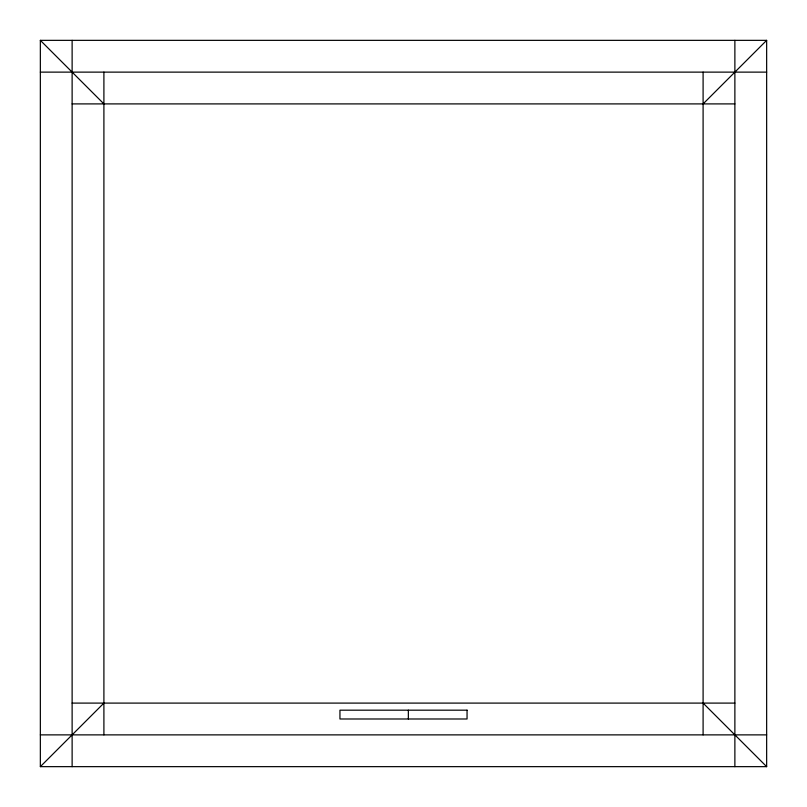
<?xml version="1.0" encoding="UTF-8"?>
<svg xmlns="http://www.w3.org/2000/svg" width="807" height="807" viewBox="0 0 807 807"><rect width="100%" height="100%" fill="white"/><g stroke="black" fill="none" stroke-linecap="round" stroke-linejoin="round"><path stroke-width="1.21" d="M40.35 766.65L40.35 40.35L766.65 40.35L766.65 766.65L40.35 766.65L103.901 703.099M703.099 103.901L766.65 40.35M40.35 72.126L766.65 72.126M72.126 103.901L734.874 103.901M72.126 703.099L734.874 703.099M40.35 734.874L766.65 734.874M40.35 40.35L103.901 103.901M703.099 703.099L766.65 766.65M734.874 40.35L734.874 766.65M703.099 72.126L703.099 734.874M408.352 710.18L408.352 718.987M103.901 72.126L103.901 734.874M72.126 40.35L72.126 766.65M467.051 710.18L339.949 710.18L339.949 718.987L467.051 718.987L467.051 710.18"/></g></svg>
